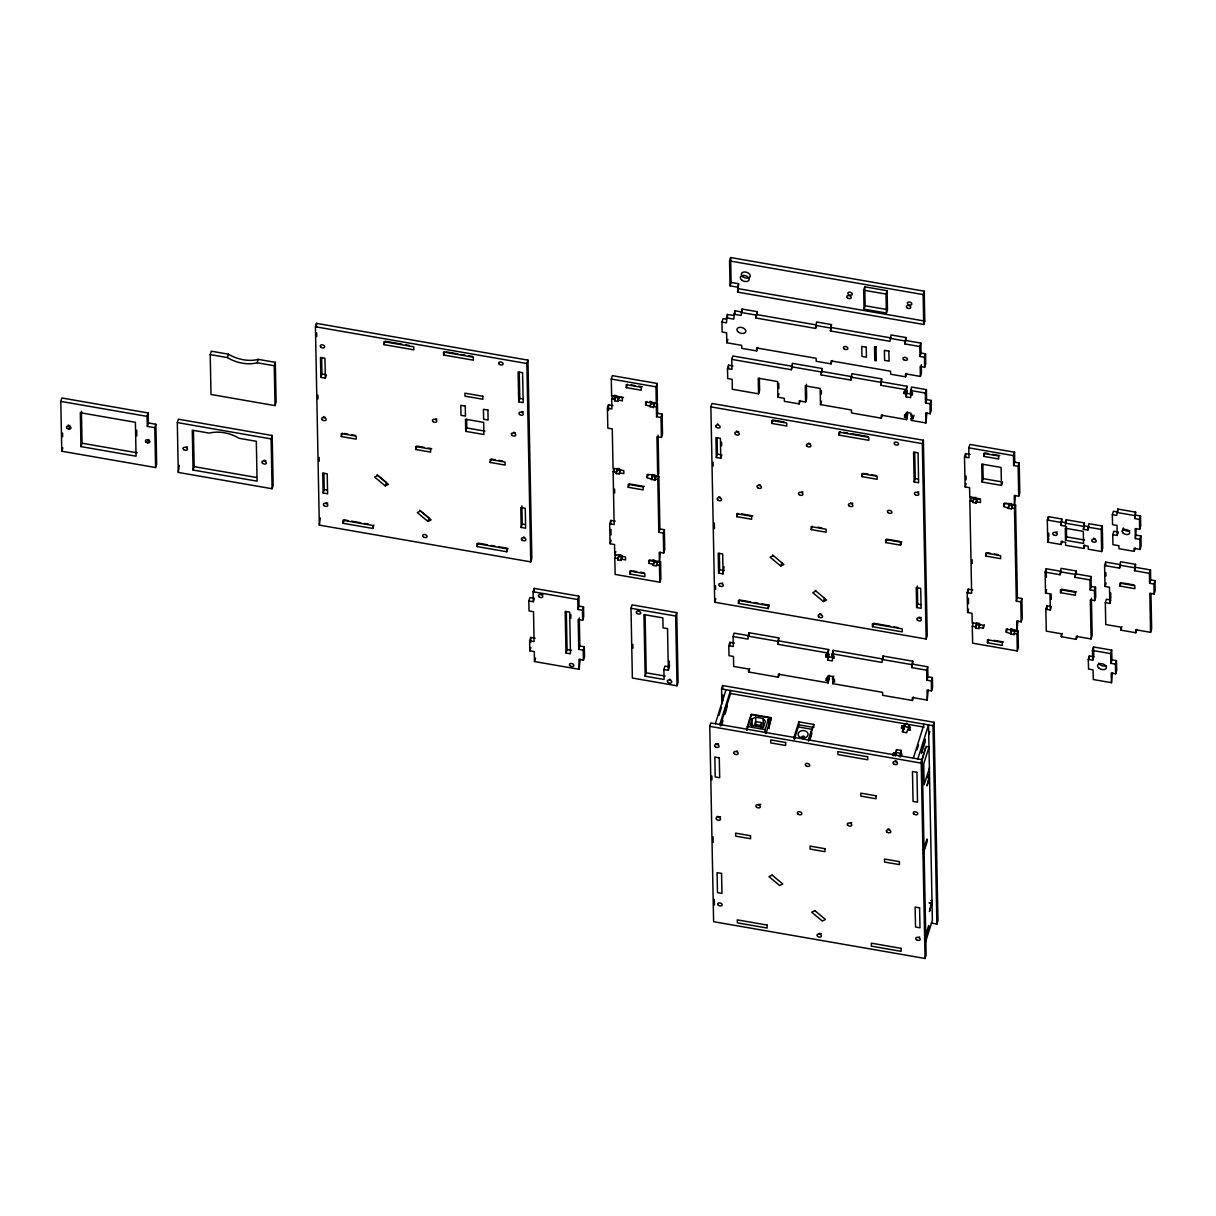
<?xml version="1.0" encoding="UTF-8"?>
<svg xmlns="http://www.w3.org/2000/svg" width="1216" height="1216" viewBox="0 0 1216 1216"><rect width="100%" height="100%" fill="white"/><g stroke="black" fill="none" stroke-linecap="round" stroke-linejoin="round"><path stroke-width="1.5" d="M1088.274 659.422L1088.563 669.089L1093.032 669.864L1093.321 679.531L1111.485 682.693L1111.196 673.026L1115.665 673.801L1115.376 664.134L1110.907 663.358L1111.986 659.832L1111.682 650.119L1093.518 646.958L1092.454 650.438L1092.743 660.197L1088.274 659.422L1089.354 655.941L1093.822 656.716L1092.743 660.197M1115.376 664.134L1116.44 660.607L1111.986 659.832M1110.907 663.358L1110.618 653.6L1111.682 650.119M1111.485 682.693L1112.366 672.767M1115.665 673.801L1116.744 670.32L1116.44 660.607M60.8 401.386L61.879 397.982L148.094 412.969L148.428 422.97L147.364 426.375L154.797 427.667L155.587 467.537L61.773 451.227L60.8 401.386L147.014 416.374L147.364 426.375M61.773 451.227L62.852 447.822M68.765 429.096L69.829 425.691A2.295 1.444 17.5 0 1 68.248 424.977M80.986 446.606L80.317 412.726L135.402 422.302L136.07 456.198L80.986 446.606L82.05 443.217L81.426 411.206M147.014 416.374L148.094 412.969M147.683 442.822L148.747 439.417M154.797 427.667L155.876 424.262L148.428 422.97M155.587 467.537L156.651 464.132L155.876 424.262M177.308 422.59L178.372 419.201L272.186 435.51L273.159 485.351L272.095 488.741L178.281 472.431L177.308 422.59L271.107 438.915L272.095 488.741M210.216 354.601L211.295 351.196L228.41 354.175A27.816 17.541 17.5 0 0 258.202 359.358L275.318 362.338L276.108 402.207L275.029 405.612L211.006 394.47L210.216 354.601L227.346 357.58A27.816 17.541 17.5 0 0 257.123 362.763L274.254 365.742L275.029 405.612M178.281 472.431L179.284 465.348M227.346 357.58L228.41 354.175M193.07 470.045L192.295 430.175L209.41 433.139A27.816 17.541 17.5 0 1 239.187 438.322L256.318 441.302L257.093 481.171L193.07 470.045L194.15 466.64L193.435 430.57M257.123 362.763L258.202 359.358M274.254 365.742L275.318 362.338M271.107 438.915L272.186 435.51M315.43 326.754L316.494 323.365L527.942 360.134L531.833 558.478L530.754 561.883L319.322 525.114L315.43 326.754L526.862 363.523L530.754 561.883M326.405 374.756L325.341 378.146L320.872 377.37L321.936 373.966L321.617 357.656M323.137 492.997L322.757 473.054L327.21 473.83L327.606 493.772L323.137 492.997L324.216 489.592L323.897 473.282M341.331 436.559L341.27 433.565L356.151 436.149L356.212 439.143L341.331 436.559L342.395 433.154M319.322 525.114L320.325 517.925M384.043 344.645L383.982 341.666L413.759 346.834L413.82 349.828L384.043 344.645L385.107 341.255L401.858 344.158M373.874 525.054L372.81 528.458L343.034 523.275L344.098 519.87L347.822 520.524M385.32 485.944L388.436 484.378L377.766 475.502L374.65 477.067L385.32 485.944L386.384 482.539L377.051 474.772M443.597 355.011L443.536 352.017L473.313 357.2L473.374 360.179L443.597 355.011L444.676 351.606M415.781 449.51L415.72 446.515L430.601 449.099L430.662 452.094L415.781 449.51L416.845 446.105L424.293 447.397M427.986 521.466L431.102 519.901L420.432 511.024L417.316 512.59L427.986 521.466L429.05 518.062L419.718 510.294M465.728 431.376L465.485 419.216L483.649 422.362L483.892 434.522L465.728 431.376L466.792 427.971L466.625 419.277M490.23 462.445L490.17 459.466L505.05 462.05L505.111 465.044L490.23 462.445L491.294 459.055L495.018 459.694M526.862 363.523L527.942 360.134M518.715 401.842L518.122 371.944L522.591 372.719L523.184 402.618L518.715 401.842L519.779 398.438L519.278 372.278M498.59 546.744L507.893 548.355L506.814 551.76L477.037 546.577L478.116 543.172L487.418 544.798M521.178 527.44L520.782 507.498L525.251 508.273L525.646 528.215L521.178 527.44L522.257 524.035L521.892 505.917M528.838 600.962L529.918 597.558L534.386 598.333L533.307 601.738L528.838 600.962L529.036 610.934L533.505 611.709L534.098 641.607L529.629 640.832L530.693 637.427L535.162 638.202M533.307 601.738L533.11 591.766L534.189 588.377L578.862 596.144L579.059 606.1L577.98 609.505L582.449 610.28L582.646 620.251L578.178 619.476L578.77 649.374L583.224 650.15L583.422 660.121L578.953 659.346L579.15 669.317L534.493 661.55L534.295 651.578L529.826 650.803L529.629 640.832M614.688 400.809L615.737 396.112L614.688 400.809L617.971 401.371L619.02 396.69L617.941 400.079L622.41 400.854L622.349 397.875L614.582 395.23L614.612 396.522L611.633 396.006L611.298 379.058L612.378 375.653L657.035 383.435L657.37 400.368L656.306 403.773L650.028 401.386L650.043 402.678L645.574 401.903L645.635 404.898L653.402 407.542L654.451 402.846L653.402 407.542M529.826 650.803L530.89 647.398M619.37 472.842L619.4 474.134L616.117 473.571L617.166 468.874L617.196 470.166L620.479 470.744L620.449 469.452L619.37 472.842L623.838 473.617L623.778 470.638L619.309 469.847L619.294 468.555L613.062 468.768L612.271 428.898L607.818 428.123L607.422 408.181L608.486 404.791L612.955 405.566M607.422 408.181L611.891 408.956L611.694 399L612.758 395.595L612.834 398.924M534.493 661.55L535.557 658.145M626.301 387.63L626.255 384.636L641.136 387.235L641.197 390.214L626.301 387.63L627.38 384.226M615.235 521.178L610.766 520.402L609.687 523.807L614.156 524.582L613.122 471.762L614.186 468.358L614.262 472.127M616.117 473.571L617.196 470.166M577.98 609.505L577.782 599.534L578.862 596.144M566.002 653.022L565.182 611.359L569.65 612.134L570.471 653.798L566.002 653.022L567.066 649.618L566.322 611.739M645.635 404.898L646.714 401.493M582.449 610.28L583.528 606.89L579.059 606.1M650.104 405.673L651.183 402.268L650.134 406.965M656.306 403.773L655.971 386.825L657.035 383.435M582.646 620.251L583.71 616.846L583.528 606.89M622.136 555.742L621.072 559.147L625.541 559.922L625.48 556.943L621.011 556.153L620.981 554.861L614.764 555.074L614.551 544.525L610.082 543.75L611.162 540.345M628.262 487.297L628.201 484.318L643.097 486.902L643.158 489.896L628.262 487.297L629.341 483.907L644.222 486.491M578.77 649.374L579.834 645.985L579.287 617.941M656.564 416.723L656.366 406.767L657.43 403.362L657.628 413.334L656.564 416.723L661.018 417.514L661.413 437.441L656.944 436.666L657.734 476.535L654.755 476.018L654.725 474.726L647.018 474.666L647.064 477.66L654.831 480.305L655.88 475.608L654.831 480.305M583.224 650.15L584.303 646.76L579.834 645.985M614.764 555.074L615.828 551.669M579.15 669.317L580.093 659.27M653.22 564.163L648.751 563.388L649.83 559.983L654.299 560.758L653.25 565.455L656.518 566.018L657.567 561.321L660.546 561.838L660.881 578.786L659.802 582.19L615.144 574.423L614.81 558.068L615.889 554.663M583.422 660.121L584.501 656.716L584.303 646.76M661.018 417.514L662.097 414.109L657.628 413.334M617.819 559.877L618.868 555.18L617.819 559.877L621.102 560.439L622.166 557.05L618.898 556.472M647.064 477.66L648.143 474.255M661.413 437.441L662.492 434.036L662.097 414.109M651.533 478.435L652.612 475.03L651.563 479.727M657.734 476.535L658.798 473.13L658.054 435.161M658.829 532.35L657.795 479.53L658.859 476.125L659.908 528.96L658.829 532.35L663.298 533.125L663.693 553.067L659.224 552.292L659.422 562.248L653.144 559.877L653.159 561.169L648.69 560.394L648.751 563.388M629.964 574.028L629.903 571.034L644.799 573.618L644.86 576.612L629.964 574.028L631.043 570.623M737.504 287.143L730.056 285.851L729.57 260.923L730.634 257.534L924.206 291.186L924.798 321.085L923.719 324.49L737.595 292.129L738.568 283.738L731.12 282.446L730.634 257.534M730.056 285.851L731.12 282.446M630.998 608.274L632.062 604.869L676.734 612.636L678.102 682.404L677.038 685.809L632.366 678.042L630.998 608.274L675.655 616.041L677.038 685.809M757.72 347.533L756.641 350.922L741.76 348.338L741.699 345.344L726.803 342.76L726.606 332.789L722.137 332.014L721.954 322.042L723.018 318.653L725.998 319.17M721.954 322.042L726.423 322.818L727.396 314.442L732.974 315.415M737.595 292.129L738.568 283.738M663.298 533.125L664.362 529.735L659.908 528.96M653.25 565.455L654.299 560.758M726.317 317.832L733.765 319.139L734.738 310.749L742.186 312.041L742.125 309.062L757.021 311.646L756.002 318.03L815.556 328.396L816.635 324.991L757.066 314.64M726.803 342.76L727.882 339.355M659.422 562.248L660.364 552.216M659.802 582.19L659.467 565.242L660.546 561.838M663.693 553.067L664.757 549.662L664.362 529.735M710.874 406.874L711.953 403.469L923.385 440.238L927.23 635.603L926.151 639.008L714.719 602.239L710.874 406.874L922.321 443.642L926.151 639.008M733.658 314.154L741.106 315.446L742.125 309.062M759.377 378.267L759.605 390.427L758.541 393.832L732.351 389.287L732.154 379.316L727.7 378.541L727.502 368.57L728.566 365.165L733.035 365.94M731.774 359.374L732.838 355.984L792.406 366.335L791.327 369.74L731.774 359.374L731.971 369.345L727.502 368.57M756.002 318.03L757.021 311.646M663.875 669.514L668.344 670.29L669.408 666.885L664.954 666.11L663.875 669.514L664.073 679.486L645.164 676.187L646.228 672.798L645.103 614.931M717.394 454.085L721.863 454.86L720.784 458.265L716.315 457.49L717.394 454.085L717.075 437.775M675.655 616.041L676.734 612.636M724.067 566.854L723.064 573.891L718.595 573.101L719.659 569.711L719.34 553.402M736.774 516.663L736.714 513.684L751.61 516.268L751.67 519.262L736.774 516.663L737.854 513.274M800.31 400.49L799.246 403.894L784.35 401.31L784.29 398.316L777.89 397.206L778.97 393.802M714.719 602.239L715.783 598.834M771.871 423.442L771.81 420.447L786.691 423.031L786.752 426.026L771.871 423.442L772.935 420.037L784.107 421.982M791.327 369.74L792.346 363.341L822.122 368.524L821.104 374.908L850.896 380.091L851.96 376.686L822.183 371.518M815.556 328.396L816.574 321.997L831.47 324.596L830.452 330.98L890.006 341.331L891.024 334.947L905.92 337.531L904.902 343.93L919.798 346.514L919.98 356.486L924.449 357.261L924.646 367.232L920.178 366.457L920.375 376.413L905.494 373.829L905.54 376.823L890.659 374.224L890.598 371.245L831.045 360.878L831.09 363.873L816.21 361.289L816.149 358.294L756.58 347.943L756.641 350.922M761.885 603.866L769.333 605.158L768.254 608.562L738.477 603.379L739.556 599.99L750.713 601.92M799.246 403.894L799.186 400.9L805.585 402.01L806.664 398.62L806.375 384.256M779.471 673.786L778.392 677.19L748.615 672.007L748.554 669.013L733.674 666.429L733.476 656.458L729.007 655.682L728.81 645.711L729.874 642.322L734.342 643.097M728.81 645.711L733.278 646.502L733.081 636.53L734.145 633.126L749.041 635.71L748.98 632.73L778.757 637.898L777.754 644.298L827.625 652.977L827.67 654.968L825.74 654.634L825.77 656.822L827.716 657.157L827.777 660.151L832.246 660.926L833.249 654.527L833.31 657.522L828.841 656.746L828.78 653.752L827.716 657.157M830.452 330.98L831.47 324.596M821.104 374.908L822.122 368.524M709.764 726.347L710.843 722.942L922.275 759.711L926.121 955.077L925.042 958.466L713.61 921.698L709.764 726.347L921.211 763.116L925.042 958.466M721.863 704.049L721.559 688.94L722.638 685.535L934.07 722.304L937.962 920.664L936.898 924.054L931.289 923.081M715.312 723.718L726.028 689.715M718.945 715.373L721.498 707.271M831.09 363.873L832.17 360.468M719.766 724.493L730.497 690.49L730.573 694.26M882.39 414.762L881.311 418.167L851.534 412.984L851.474 409.99L820.481 404.609L821.545 401.204M733.081 636.53L747.962 639.114L748.98 632.73M720.343 725.861L730.558 693.485L904.765 723.778L904.111 729.038L902.181 728.703L902.12 725.709L904.05 726.043L904.111 729.038M721.422 725.618L722.958 720.754M724.994 714.278L726.53 709.43M863.694 290.214L864.758 286.809L887.102 290.7L887.467 309.639L886.403 313.029L864.059 309.153L863.694 290.214L886.023 294.09L886.403 313.029M773.209 555.621L770.093 557.186L780.763 566.063L781.842 562.658M748.615 672.007L749.694 668.602M864.059 309.153L865.138 305.748L864.758 286.809M850.896 380.091L851.899 373.707L881.676 378.875L880.673 385.274L905.981 389.667L906.026 391.674L904.081 391.324L904.126 393.528L906.072 393.862L906.118 396.857L910.586 397.632L911.605 391.233M747.354 729.874L747.293 726.499L751.047 714.598L768.907 717.714L769.12 728.475M839.04 435.115L838.994 432.136L868.771 437.304L868.832 440.298L839.04 435.115L840.119 431.726M746.578 730.254L751.625 714.248L770.974 717.607L771.035 720.602L767.524 719.994M811.224 529.614L811.163 526.619L826.059 529.218L826.12 532.198L811.224 529.614L812.303 526.209M752.02 718.96L750.059 725.192L763.466 727.518L765.426 721.286L763.162 718.504L755.714 717.212L752.02 718.96L752.172 726.241L755.866 724.478M886.023 294.09L887.102 290.7M777.754 644.298L778.757 637.898M760.654 725.435L761.55 722.608L755.592 721.574L754.71 724.402L760.654 725.435L760.714 728.384M765.229 732.974L765.153 729.615L768.907 717.714M765.928 733.628L770.974 717.607M768.801 727.715L770.473 722.38M880.673 385.274L881.676 378.875M861.977 476.657L861.916 473.662L877.101 476.307L877.162 479.302L861.977 476.657L863.041 473.252M904.902 343.93L905.92 337.531M815.89 591.128L812.774 592.694L823.43 601.57L824.509 598.181M923.719 324.49L923.142 294.591L924.206 291.186M905.54 376.823L906.619 373.418M793.592 738.553L798.851 721.863L813.747 724.447L813.808 727.442L798.912 724.842L798.851 721.863M794.443 739.419L798.912 724.842M904.126 393.528L905.206 390.123L907.136 390.458L906.118 396.857M905.981 389.667L907.06 386.278L881.737 381.87M919.798 346.514L920.862 343.11L905.966 340.526M906.026 391.674L907.06 386.278M906.072 393.862L907.136 390.458M919.98 356.486L921.059 353.081L920.862 343.11M825.77 656.822L826.85 653.418M827.625 652.977L828.704 649.572L778.818 640.893M910.526 394.638L912.471 394.972L912.426 392.783L910.495 392.449L911.529 387.053L926.41 389.637L926.607 399.608L925.543 403.013L929.997 403.788L930.194 413.744L925.726 412.969L925.923 422.94L911.042 420.356L912.076 414.96L912.106 416.951M827.67 654.968L828.704 649.572M910.495 392.449L911.559 389.044M827.777 660.151L828.841 656.746M881.311 418.167L881.25 415.173L906.574 419.581L906.528 417.59L904.598 417.24L905.662 413.85M924.449 357.261L925.528 353.856L921.059 353.081M904.598 417.24L904.552 415.051L906.482 415.386L907.562 411.996M832.185 657.932L834.115 658.266L834.07 656.078L832.139 655.743L833.173 650.347L883.059 659.026L882.998 656.032L912.775 661.215L911.757 667.599L926.653 670.183L926.85 680.154L931.319 680.93L931.502 690.901L927.048 690.126L927.23 700.097L912.35 697.498L912.41 700.492L882.634 695.309L882.573 692.33L832.686 683.65L833.72 678.254M906.528 417.59L907.607 414.185L906.574 419.581M832.139 655.743L833.173 650.347M920.375 376.413L921.454 373.023L921.287 364.709M924.646 367.232L925.726 363.827L925.528 353.856M828.218 682.875L828.172 680.884L826.242 680.534L827.321 677.145L829.251 677.479L828.218 682.875L778.331 674.196L778.392 677.19M808.397 739.966L811.771 729.281L798.365 726.955M808.488 741.137L813.747 724.447M826.242 680.534L826.196 678.346L828.142 678.68L829.206 675.29M810.89 735.786L811.832 732.777M828.172 680.884L829.251 677.479M810.114 739.13L811.695 734.114M910.997 418.365L912.927 418.699L914.006 415.294M832.641 681.659L834.586 681.994L834.541 679.805L832.61 679.455L833.674 676.066M832.686 683.65L833.75 680.246M925.543 403.013L925.346 393.042L926.41 389.637M901.634 541.743L900.57 545.148L885.674 542.564L886.753 539.159L899.779 541.424M929.997 403.788L931.076 400.383L926.607 399.608M925.923 422.94L926.866 412.893M930.194 413.744L931.274 410.354L931.076 400.383M922.321 443.642L923.385 440.238M914.158 481.962L913.581 452.048L918.05 452.823L918.627 482.737L914.158 481.962L915.238 478.557L914.721 452.398M872.495 626.696L872.434 623.702L902.211 628.885L902.272 631.864L872.495 626.696L873.559 623.291L890.31 626.194M832.094 653.752L881.98 662.416L882.998 656.032M916.636 607.544L916.241 587.617L920.71 588.392L921.105 608.319L916.636 607.544L917.7 604.139L917.35 586.021M980.126 498.864L977.162 498.347L976.083 501.752L980.552 502.527L980.491 499.533L976.022 498.758L975.992 497.466L969.775 497.663L969.578 487.692L965.109 486.917L964.516 457.018L965.595 453.614L970.064 454.404M964.516 457.018L968.985 457.794L968.787 447.822L969.866 444.433L1014.539 452.2L1014.737 462.171L1013.658 465.561L1018.126 466.336L1018.719 496.25L1014.25 495.474L1014.448 505.43L1011.469 504.914L1011.438 503.622L1003.717 503.576L1003.778 506.555L1011.545 509.2L1012.594 504.503L1015.573 505.02L1017.397 597.725L1016.318 601.13L1020.786 601.905L1021.182 621.832L1016.713 621.057L1016.91 631.028L1010.633 628.642L1010.648 629.934L1006.194 629.158L1006.24 632.153L1014.007 634.798L1015.056 630.101M965.109 486.917L966.173 483.527M911.757 667.599L912.775 661.215M972.724 589.958L968.255 589.182L967.191 592.572L971.645 593.347L969.836 500.658L970.9 497.253L973.879 497.77L972.83 502.466L976.114 503.044L977.178 499.639L973.91 499.077M983.805 456.395L983.744 453.416L998.625 456L998.686 458.994L983.805 456.395L984.869 453.006L988.593 453.644M896.678 752.613L901.147 753.388L901.086 750.394L896.618 749.618L895.599 756.018L895.554 753.023L893.608 752.689L892.818 755.182L894.763 755.516M902.12 725.709L901.33 728.202L903.26 728.536L903.321 731.53M972.83 502.466L973.879 497.77M895.554 753.023L896.618 749.618M903.26 728.536L902.196 731.941L906.665 732.716L907.729 729.311L909.674 729.646L910.45 727.153L908.519 726.818L909.234 724.554L924.13 727.138M904.05 726.043L904.765 723.778M912.41 700.492L913.474 697.087M1002.501 481.992L1001.437 485.397L982.072 482.022L983.151 478.633L982.862 464.269M900.068 756.793L901.086 750.394M926.653 670.183L927.717 666.794L912.836 664.194M926.85 680.154L927.914 676.75L927.717 666.794M931.319 680.93L932.383 677.54L927.914 676.75M927.23 700.097L928.173 690.05M931.502 690.901L932.581 687.496L932.383 677.54M913.338 758.161L924.069 724.158M916.97 749.816L918.506 744.952M917.806 758.936L928.538 724.934L929.51 774.774L927.002 785.916L929.571 777.754L926.592 777.237M1013.658 465.561L1013.46 455.605L1014.539 452.2M928.735 734.905L929.799 731.5M979.914 623.99L978.85 627.38L983.318 628.17L983.258 625.176L978.789 624.401L978.758 623.094L972.238 623.261L972.04 613.29L967.571 612.514L968.65 609.11M985.75 556.077L985.705 553.082L1000.586 555.666L1000.646 558.661L985.75 556.077L986.83 552.672L990.554 553.326M921.105 762.25L926.106 746.396L929.085 746.913L923.719 763.906L924.13 784.837L929.495 767.843M921.211 763.116L925.756 747.521M936.898 924.054L933.006 725.709L934.07 722.304M1003.778 506.555L1004.857 503.166L1009.326 503.941L1008.277 508.638M1018.126 466.336L1019.19 462.946L1014.737 462.171M1008.246 507.33L1009.326 503.941M1017.306 650.955L1016.971 634.007L1018.035 630.618L1018.37 647.566L1017.306 650.955L972.633 643.188L972.298 626.24L973.362 622.85M975.597 628.11L976.646 623.413L975.597 628.11L978.88 628.687L978.85 627.38M1014.448 505.43L1015.39 495.383M1016.318 601.13L1014.494 508.425L1015.573 505.02M1018.719 496.25L1019.783 492.845L1019.19 462.946M983.318 628.17L984.382 624.766M987.468 642.793L987.407 639.798L1002.288 642.382L1002.349 645.377L987.468 642.793L988.532 639.388M923.4 850.258L926.972 838.934L927.033 841.913L923.461 853.252M1006.24 632.153L1007.319 628.748M1010.709 632.928L1011.788 629.523L1010.739 634.22M1020.786 601.905L1021.866 598.5L1017.397 597.725M1062.222 541.105L1061.158 544.51L1047.751 542.169L1047.31 520.053L1048.39 516.648L1061.781 518.974L1060.778 525.373L1065.246 526.148L1066.25 519.749L1084.414 522.91L1083.41 529.294L1087.879 530.085L1088.943 526.68L1084.474 525.905M1016.91 631.028L1017.853 620.981M929.054 902.834L932.034 903.351L929.465 911.514L931.973 900.357L929.571 777.754M1021.182 621.832L1022.246 618.427L1021.866 598.5M1047.751 542.169L1048.815 538.779M925.042 943.555L932.368 920.299L932.034 903.351M1045.122 572.128L1046.201 568.738L1061.158 571.338L1060.078 574.742L1045.122 572.128L1045.532 593.058L1050.001 593.849L1050.32 609.991L1045.851 609.216L1046.915 605.811L1051.384 606.586L1050.32 609.991M1060.778 525.373L1061.781 518.974M1045.532 593.058L1046.611 589.669M1065.52 540.299L1065.277 528.23L1083.304 531.362L1083.532 543.43L1065.52 540.299L1066.599 536.894L1066.386 526.558M1060.078 574.742L1061.097 568.343L1076.069 570.942L1075.05 577.342L1089.946 579.926L1090.129 589.897L1094.461 590.642L1094.643 600.613L1090.326 599.868L1091.102 638.932L1076.206 636.348L1076.266 639.342L1061.31 636.728L1061.249 633.749L1046.277 631.134L1045.851 609.216M1060.519 592.694L1060.458 589.699L1075.339 592.283L1075.4 595.278L1060.519 592.694L1061.583 589.289L1076.479 591.873M1083.41 529.294L1084.414 522.91M1087.879 530.085L1088.882 523.686L1102.289 526.011L1102.73 548.142L1101.65 551.547L1088.244 549.222L1088.198 546.227L1083.73 545.452L1083.79 548.446L1065.611 545.285L1065.566 542.29L1061.097 541.515L1061.158 544.51M1075.05 577.342L1076.069 570.942M1083.79 548.446L1084.854 545.042M1061.31 636.728L1062.374 633.338M1101.65 551.547L1101.21 529.416L1102.289 526.011M1089.946 579.926L1091.01 576.521L1076.13 573.937M1117.215 535.435L1117.018 525.418L1112.549 524.643L1112.351 514.672L1113.43 511.267L1117.823 512.027L1117.762 509.048L1135.638 512.149L1134.619 518.533L1139.453 519.384L1139.65 529.355L1135.182 528.58L1135.379 538.597L1139.848 539.372L1140.046 549.389L1134.087 548.355L1134.148 551.334L1118.963 548.705L1118.902 545.71L1112.944 544.677L1112.746 534.66L1113.826 531.255L1118.294 532.03L1117.215 535.435L1112.746 534.66M1090.129 589.897L1091.208 586.492L1091.01 576.521M1076.266 639.342L1077.346 635.938M1112.351 514.672L1116.744 515.432L1117.762 509.048M1094.461 590.642L1095.525 587.252L1091.208 586.492M1104.599 565.531L1105.678 562.126L1120.635 564.726L1119.556 568.13L1104.599 565.531L1105.01 586.462L1109.478 587.237L1109.798 603.379L1105.329 602.604L1106.393 599.214L1110.862 599.99L1109.798 603.379M1094.643 600.613L1095.722 597.208L1095.525 587.252M1122.262 531.346L1123.326 527.942M1105.01 586.462L1106.089 583.057M1091.102 638.932L1092.166 635.527L1091.436 598.318M1134.619 518.533L1135.638 512.149M1119.556 568.13L1120.574 561.746L1135.546 564.346L1134.528 570.73L1149.424 573.329L1149.606 583.285L1153.938 584.045L1154.121 594.016L1149.804 593.256L1150.579 632.335L1135.683 629.736L1135.744 632.73L1120.787 630.131L1120.726 627.137L1105.754 624.538L1105.329 602.604M1139.453 519.384L1140.532 515.979L1135.683 515.143M1119.997 586.082L1119.936 583.102L1134.817 585.686L1134.878 588.681L1119.997 586.082L1121.061 582.692M1135.379 538.597L1136.322 528.504M1139.65 529.355L1140.73 525.95L1140.532 515.979M1134.148 551.334L1135.227 547.945M1139.848 539.372L1140.927 535.967L1136.458 535.192M1134.528 570.73L1135.546 564.346M1140.046 549.389L1141.125 545.984L1140.927 535.967M1120.787 630.131L1121.851 626.726M1149.424 573.329L1150.488 569.924L1135.607 567.34M1149.606 583.285L1150.686 579.895L1150.488 569.924M1135.744 632.73L1136.823 629.326M1153.938 584.045L1155.002 580.64L1150.686 579.895M1154.121 594.016L1155.2 590.611L1155.002 580.64M1150.579 632.335L1151.643 628.93L1150.959 593.575M780.763 566.063L783.879 564.498L772.51 554.891M823.43 601.57L826.546 600.005L815.176 590.398M729.57 260.923L923.142 294.591M865.138 305.748L887.467 309.639M738.674 288.724L924.798 321.085M831.516 327.575L891.085 337.942M741.046 312.451L755.942 315.05M815.495 325.402L830.391 327.986M889.945 338.352L904.841 340.936M791.266 366.746L821.043 371.929M850.835 377.097L880.612 382.28M910.45 390.458L925.346 393.042M907.197 393.452L911.666 394.227M611.298 379.058L655.971 386.825M405.582 344.812L409.306 345.45M446.53 351.926L457.702 353.871M461.426 354.525L465.15 355.163M468.859 355.817L472.583 356.455M631.104 384.879L634.828 385.518M638.552 386.171L642.276 386.825M968.787 447.822L1013.46 455.605M992.317 454.298L999.765 455.59M843.843 432.364L847.567 433.018M851.291 433.656L868.042 436.574M620.51 396.948L623.489 397.465M615.767 397.404L619.035 397.982M651.198 403.575L654.482 404.138M611.694 399L614.673 399.517M653.387 406.25L656.366 406.767M983.151 478.633L1000.753 481.688M519.779 398.438L522.758 398.954M321.936 373.966L324.915 374.498M1116.683 512.438L1134.558 515.554M915.238 478.557L918.217 479.074M864.728 473.541L868.102 474.134M871.477 474.726L876.554 475.608M1009.341 505.233L1012.624 505.795L1012.594 504.503M969.836 500.658L972.815 501.174M1011.53 507.908L1014.494 508.425M1061.842 521.968L1066.31 522.743L1066.25 519.749M1047.31 520.053L1060.717 522.378M1065.186 523.154L1083.35 526.315M1087.818 527.09L1101.21 529.416M466.792 427.971L484.956 431.133M1066.599 536.894L1084.611 540.026M652.627 476.338L655.91 476.9M613.122 471.762L616.102 472.279M654.816 479.013L657.795 479.53M1119.51 565.136L1134.467 567.75M344.265 433.474L347.974 434.127M351.698 434.781L355.422 435.419M428.017 448.05L431.741 448.689M498.742 460.347L502.466 460.986M994.278 553.964L998.002 554.618M741.562 513.912L752.734 515.858M817.882 527.182L821.606 527.835M1060.033 571.748L1074.99 574.347M1122.93 583.011L1134.087 584.957M82.05 443.217L137.15 452.793M194.15 466.64L256.348 477.447M324.216 489.592L327.195 490.109M522.257 524.035L525.236 524.552M719.659 569.711L724.128 570.486M917.7 604.139L920.679 604.656M654.314 562.05L657.598 562.628M656.503 564.726L659.467 565.242M614.81 558.068L617.789 558.585M976.676 624.705L979.944 625.282M1011.818 630.815L1015.086 631.393M972.298 626.24L975.566 626.818M1013.992 633.49L1016.971 634.007M351.546 521.162L360.848 522.789M364.572 523.427L368.296 524.081M491.142 545.437L494.866 546.09M1092.454 650.438L1110.618 653.6M632.898 570.942L636.622 571.596M640.346 572.234L644.07 572.888M994.11 640.361L1003.428 641.972M754.437 602.574L758.161 603.227M894.034 626.848L897.758 627.502M533.11 591.766L577.782 599.534M747.916 636.12L777.693 641.303M881.919 659.437L911.696 664.605M567.066 649.618L571.535 650.393M646.228 672.798L665.137 676.081M721.559 688.94L933.006 725.709M910.51 730.147L908.58 729.813L908.519 726.818M747.293 726.499L765.153 729.615M900.007 753.798L901.953 754.133L901.162 756.626L899.232 756.291M715.692 743.66L718.671 744.177M717.121 816.422L720.1 816.939M1093.518 646.958L1093.822 656.716M1089.354 655.941L1089.445 659.163M1110.725 592.815L1110.831 598.196M1105.678 562.126L1105.739 565.622M1105.876 572.599L1105.952 576.08M1051.141 594.031L1051.247 599.412M1048.39 516.648L1048.466 520.326M1048.709 533.246L1048.785 536.925M1046.201 568.738L1046.368 577.448M1046.915 605.811L1046.991 609.459M1001.437 485.397L1001.087 467.446L981.722 464.086L982.072 482.022M976.083 501.752L976.114 503.044M970.9 497.253L970.976 501.038M972.131 559.679L972.207 563.464M965.595 453.614L965.671 457.353M966.036 476.049L966.112 479.788M968.255 589.182L968.331 592.8M968.438 598.242L968.544 603.668M967.191 592.572L967.571 612.514M912.927 418.699L912.897 416.51L910.951 416.161L910.89 413.182L906.437 412.406L906.482 415.386M900.57 545.148L900.509 542.154L885.613 539.57L885.674 542.564M893.608 752.689L893.669 755.668M832.61 679.455L832.55 676.476L828.081 675.701L828.142 678.68M821.347 390.442L821.408 394.03M820.481 404.609L820.162 388.451L805.266 385.867L805.585 402.01M778.757 383.374L778.863 388.588M777.89 397.206L777.586 381.55L758.237 378.191L758.541 393.832M768.254 608.562L768.193 605.568L738.416 600.4L738.477 603.379M763.162 718.504L763.314 725.785M761.55 722.608L761.672 728.49M755.714 717.212L755.683 725.982M734.738 310.749L734.798 314.078M728.566 365.165L728.642 368.494M727.396 314.442L727.457 317.756M729.874 642.322L729.95 645.635M726.986 704.824L727.031 707.803M721.605 442.168L721.681 445.801M720.784 458.265L720.404 438.322L715.935 437.547L716.315 457.49M723.064 573.891L722.669 553.949L718.2 553.174L718.595 573.101M722.638 685.535L722.699 689.32M722.821 694.99L722.927 700.644M713.108 462.262L713.184 466.062M714.294 522.971L714.4 528.656M715.525 585.55L715.601 589.35M711.877 776.051L711.953 779.836M713.078 836.745L713.184 842.43M714.309 899.338L714.415 905.023M669.302 661.215L669.408 666.885M668.344 670.29L667.523 628.626L663.054 627.851L662.857 617.88L643.948 614.597L645.164 676.187M632.837 644.465L632.913 648.234M617.941 400.079L617.971 401.371M621.072 559.147L621.102 560.439M614.597 489.106L614.673 492.89M608.486 404.791L608.593 410.218M610.766 520.402L610.827 524.035M610.949 529.462L611.055 534.903M609.687 523.807L610.082 543.75M570.836 614.414L570.912 618.199M534.189 588.377L534.25 591.69M530.693 637.427L530.799 642.413M506.814 551.76L506.753 548.766L476.976 543.582L477.037 546.577M372.81 528.458L372.75 525.464L342.973 520.281L343.034 523.275M325.341 378.146L324.946 358.218L320.477 357.443L320.872 377.37M316.494 323.365L316.57 327.134M316.677 332.804L316.753 336.589M317.908 395.139L317.984 398.924M319.139 457.49L319.2 461.259M136.694 430.206L136.815 435.845M62.563 433.048L62.639 436.742M1095.114 538.779A2.295 1.444 17.5 0 1 1093.534 538.065M1057.221 531.985A2.295 1.444 17.5 0 1 1056.111 532M1106.256 665.714A4.59 2.812 17.1 0 1 1098.747 663.115M1129.71 530.814A3.83 2.417 17.5 0 1 1123.462 528.61M907.698 303.954A2.295 1.444 17.5 0 1 909.188 302.009A2.295 1.444 17.5 0 1 911.818 304.198A2.295 1.444 17.5 0 1 908.519 304.654M848.145 294.105A2.295 1.444 17.5 0 1 849.65 292.159A2.295 1.444 17.5 0 1 852.264 294.333A2.295 1.444 17.5 0 1 848.966 294.789M639.023 610.493A2.295 1.444 17.5 0 1 638.005 609.93M670.624 679.622A2.295 1.444 17.5 0 1 669.514 679.227M542.838 594.153A2.295 1.444 17.5 0 1 541.135 594.001M265.833 460.682A2.295 1.444 17.5 0 1 264.13 460.226M187.446 446.895A2.295 1.444 17.5 0 1 186.337 446.91M524.734 537.381A2.295 1.444 17.5 0 1 523.625 536.986M523.382 411.783A2.295 1.444 17.5 0 1 521.694 411.631M325.022 417.225A2.295 1.444 17.5 0 1 323.426 416.51M327.818 502.938A2.295 1.444 17.5 0 1 326.116 502.786M515.25 432.668A2.295 1.444 17.5 0 1 513.547 432.227M436.863 418.882A2.295 1.444 17.5 0 1 435.754 418.897M810.342 443.582A2.31 1.459 17.5 0 1 808.625 443.141M802.925 491.918A2.31 1.459 17.5 0 1 801.8 491.918M760.334 485.002A2.31 1.459 17.5 0 1 759.194 484.606M738.735 431.726A2.31 1.459 17.5 0 1 736.546 430.966M722.73 583.102A2.295 1.444 17.5 0 1 722.152 583.057M821.438 614.232A2.295 1.444 17.5 0 1 819.858 613.518M921.302 617.485A2.295 1.444 17.5 0 1 919.068 617.09M918.84 491.902A2.295 1.444 17.5 0 1 917.73 491.902M717.911 424.171A2.295 1.444 17.5 0 1 717.455 423.852M720.465 497.329A2.295 1.444 17.5 0 1 718.884 496.614M852.872 503.166A2.295 1.444 17.5 0 1 850.638 502.786M930.863 900.357A2.295 1.444 17.5 0 1 931.942 902.226A2.295 1.444 17.5 0 1 929.799 902.956M928.401 774.774A2.295 1.444 17.5 0 1 929.465 776.629A2.295 1.444 17.5 0 1 927.337 777.374M908.975 726.742A2.295 1.444 17.5 0 1 905.221 726.195A2.295 1.444 17.5 0 1 906.619 724.128A2.295 1.444 17.5 0 1 909.188 726.423M907.546 723.611A2.295 1.444 17.5 0 1 906.543 723.049M760.806 804.308A2.31 1.459 17.5 0 1 758.632 804.323M737.626 751.199A2.31 1.459 17.5 0 1 736.455 751.002M821.454 933.69A2.295 1.444 17.5 0 1 819.219 933.31M919.661 937.019A2.295 1.444 17.5 0 1 919.083 936.958M896.922 761.216A2.295 1.444 17.5 0 1 895.219 760.76M717.926 744.04A2.295 1.444 17.5 0 1 716.817 743.645M720.48 816.802A2.295 1.444 17.5 0 1 718.778 816.65M889.671 829.434A2.295 1.444 17.5 0 1 888.075 828.719M851.762 822.639A2.295 1.444 17.5 0 1 850.653 822.654M925.011 739.252L921.439 750.591L921.5 753.586L925.072 742.246L925.011 739.252M928.674 925.65L925.102 936.974L925.163 939.968L928.735 928.629L928.674 925.65M772.114 875.079L768.983 876.645L779.654 885.537L782.77 883.971L772.114 875.079M814.781 910.602L811.665 912.167L822.32 921.044L825.451 919.478L814.781 910.602M876.022 346.849L874.532 346.59L874.806 360.544L876.295 360.802L876.022 346.849M866.233 347.183L861.764 346.408L861.962 356.425L866.43 357.2L866.233 347.183M888.866 351.12L884.397 350.345L884.594 360.362L889.063 361.137L888.866 351.12M482.813 396.279L464.938 393.163L464.998 396.158L482.858 399.258L482.813 396.279M465.272 406.144L460.803 405.354L461.001 415.325L465.47 416.1L465.272 406.144M487.905 410.066L483.436 409.29L483.634 419.262L488.102 420.037L487.905 410.066M785.597 742.505L770.701 739.921L770.762 742.915L785.642 745.499L785.597 742.505M867.662 756.778L837.885 751.594L837.946 754.589L867.722 759.772L867.662 756.778M916.94 772.297L912.471 771.522L913.049 801.42L917.518 802.21L916.94 772.297M719.294 757.796L714.826 757.021L715.206 776.963L719.674 777.738L719.294 757.796M875.991 795.781L860.806 793.136L860.867 796.13L876.052 798.76L875.991 795.781M750.5 835.742L735.604 833.142L735.665 836.137L750.561 838.736L750.5 835.742M824.95 848.692L810.054 846.093L810.114 849.087L825.01 851.671L824.95 848.692M899.399 861.627L884.503 859.043L884.564 862.038L899.46 864.622L899.399 861.627M721.559 873.422L717.09 872.647L717.486 892.574L721.954 893.35L721.559 873.422M919.6 907.866L915.131 907.075L915.526 927.018L919.995 927.793L919.6 907.866M767.098 925.042L737.306 919.874L737.367 922.853L767.144 928.036L767.098 925.042M901.102 948.343L871.325 943.175L871.386 946.154L901.162 951.338L901.102 948.343M1092.454 541.47A2.295 1.444 17.5 0 0 1096.178 541.439A2.295 1.444 17.5 0 0 1093.412 539.144A2.295 1.444 17.5 0 0 1092.454 541.47M1053.451 534.675A2.295 1.444 17.5 0 0 1057.175 534.66A2.295 1.444 17.5 0 0 1054.394 532.35A2.295 1.444 17.5 0 0 1053.451 534.675M1098.869 668.101A4.59 2.812 17.1 0 0 1106.317 668.101A4.59 2.812 17.1 0 0 1100.738 663.602A4.59 2.812 17.1 0 0 1098.869 668.101M1123.386 533.292A3.83 2.417 17.5 0 0 1129.588 533.262A3.83 2.417 17.5 0 0 1124.967 529.416A3.83 2.417 17.5 0 0 1123.386 533.292M903.64 359.662A2.295 1.444 17.5 0 0 907.364 359.647A2.295 1.444 17.5 0 0 904.582 357.337A2.295 1.444 17.5 0 0 903.64 359.662M844.071 348.81A2.295 1.444 17.5 0 0 847.795 348.779A2.295 1.444 17.5 0 0 845.014 346.484A2.295 1.444 17.5 0 0 844.071 348.81M738.279 331.968A4.59 2.903 17.5 0 0 745.727 331.922A4.59 2.903 17.5 0 0 740.194 327.302A4.59 2.903 17.5 0 0 738.279 331.968M742.702 276.64A4.59 2.903 17.5 0 0 750.15 276.594A4.59 2.903 17.5 0 0 744.602 271.974A4.59 2.903 17.5 0 0 742.702 276.64M906.984 307.739A2.295 1.444 17.5 0 0 910.708 307.709A2.295 1.444 17.5 0 0 907.926 305.414A2.295 1.444 17.5 0 0 906.984 307.739M847.43 297.874A2.295 1.444 17.5 0 0 851.154 297.859A2.295 1.444 17.5 0 0 848.388 295.549A2.295 1.444 17.5 0 0 847.43 297.874M741.638 280.03A4.59 2.903 17.5 0 0 749.071 279.999A4.59 2.903 17.5 0 0 743.538 275.378A4.59 2.903 17.5 0 0 741.638 280.03M636.941 613.335A2.295 1.444 17.5 0 0 640.665 613.32A2.295 1.444 17.5 0 0 637.883 611.01A2.295 1.444 17.5 0 0 636.941 613.335M667.964 682.313A2.295 1.444 17.5 0 0 671.688 682.282A2.295 1.444 17.5 0 0 668.922 679.972A2.295 1.444 17.5 0 0 667.964 682.313M570.091 665.806A2.295 1.444 17.5 0 0 573.815 665.79A2.295 1.444 17.5 0 0 571.049 663.48A2.295 1.444 17.5 0 0 570.091 665.806M539.068 596.843A2.295 1.444 17.5 0 0 542.777 596.813A2.295 1.444 17.5 0 0 540.01 594.518A2.295 1.444 17.5 0 0 539.068 596.843M146.087 442.107A2.295 1.444 17.5 0 0 149.811 442.077A2.295 1.444 17.5 0 0 147.045 439.782A2.295 1.444 17.5 0 0 146.087 442.107M67.169 428.382A2.295 1.444 17.5 0 0 70.893 428.351A2.295 1.444 17.5 0 0 68.126 426.056A2.295 1.444 17.5 0 0 67.169 428.382M262.595 463.311A2.295 1.444 17.5 0 0 266.319 463.296A2.295 1.444 17.5 0 0 263.553 460.986A2.295 1.444 17.5 0 0 262.595 463.311M183.677 449.586A2.295 1.444 17.5 0 0 187.401 449.57A2.295 1.444 17.5 0 0 184.634 447.26A2.295 1.444 17.5 0 0 183.677 449.586M423.335 536.803A2.295 1.444 17.5 0 0 427.059 536.788A2.295 1.444 17.5 0 0 424.293 534.478A2.295 1.444 17.5 0 0 423.335 536.803M522.074 540.071A2.295 1.444 17.5 0 0 525.798 540.041A2.295 1.444 17.5 0 0 523.032 537.746A2.295 1.444 17.5 0 0 522.074 540.071M519.612 414.474A2.295 1.444 17.5 0 0 523.336 414.458A2.295 1.444 17.5 0 0 520.57 412.148A2.295 1.444 17.5 0 0 519.612 414.474M499.335 364.268A2.295 1.444 17.5 0 0 503.059 364.238A2.295 1.444 17.5 0 0 500.293 361.942A2.295 1.444 17.5 0 0 499.335 364.268M320.933 347.153A2.295 1.444 17.5 0 0 324.657 347.122A2.295 1.444 17.5 0 0 321.875 344.812A2.295 1.444 17.5 0 0 320.933 347.153M322.362 419.915A2.295 1.444 17.5 0 0 326.086 419.885A2.295 1.444 17.5 0 0 323.304 417.574A2.295 1.444 17.5 0 0 322.362 419.915M324.049 505.628A2.295 1.444 17.5 0 0 327.773 505.613A2.295 1.444 17.5 0 0 324.991 503.302A2.295 1.444 17.5 0 0 324.049 505.628M512.012 435.313A2.295 1.444 17.5 0 0 515.736 435.282A2.295 1.444 17.5 0 0 512.954 432.972A2.295 1.444 17.5 0 0 512.012 435.313M433.094 421.587A2.295 1.444 17.5 0 0 436.818 421.557A2.295 1.444 17.5 0 0 434.051 419.262A2.295 1.444 17.5 0 0 433.094 421.587M735.482 434.355A2.31 1.459 17.5 0 0 739.222 434.34A2.31 1.459 17.5 0 0 736.44 432.014A2.31 1.459 17.5 0 0 735.482 434.355M757.659 487.692A2.31 1.459 17.5 0 0 761.398 487.662A2.31 1.459 17.5 0 0 758.586 485.336A2.31 1.459 17.5 0 0 757.659 487.692M799.14 494.608A2.31 1.459 17.5 0 0 802.879 494.578A2.31 1.459 17.5 0 0 800.098 492.252A2.31 1.459 17.5 0 0 799.14 494.608M807.09 446.211A2.31 1.459 17.5 0 0 810.829 446.196A2.31 1.459 17.5 0 0 808.047 443.87A2.31 1.459 17.5 0 0 807.09 446.211M719.492 585.747A2.295 1.444 17.5 0 0 723.216 585.717A2.295 1.444 17.5 0 0 720.45 583.406A2.295 1.444 17.5 0 0 719.492 585.747M818.778 616.907A2.295 1.444 17.5 0 0 822.502 616.892A2.295 1.444 17.5 0 0 819.736 614.582A2.295 1.444 17.5 0 0 818.778 616.907M917.533 620.175A2.295 1.444 17.5 0 0 921.257 620.16A2.295 1.444 17.5 0 0 918.49 617.85A2.295 1.444 17.5 0 0 917.533 620.175M915.07 494.593A2.295 1.444 17.5 0 0 918.794 494.562A2.295 1.444 17.5 0 0 916.013 492.267A2.295 1.444 17.5 0 0 915.07 494.593M894.794 444.372A2.295 1.444 17.5 0 0 898.502 444.357A2.295 1.444 17.5 0 0 895.736 442.046A2.295 1.444 17.5 0 0 894.794 444.372M716.376 427.257A2.295 1.444 17.5 0 0 720.1 427.242A2.295 1.444 17.5 0 0 717.334 424.931A2.295 1.444 17.5 0 0 716.376 427.257M717.805 500.019A2.295 1.444 17.5 0 0 721.529 500.004A2.295 1.444 17.5 0 0 718.762 497.694A2.295 1.444 17.5 0 0 717.805 500.019M888.121 512.65A2.295 1.444 17.5 0 0 891.845 512.635A2.295 1.444 17.5 0 0 889.063 510.325A2.295 1.444 17.5 0 0 888.121 512.65M849.102 505.871A2.295 1.444 17.5 0 0 852.826 505.841A2.295 1.444 17.5 0 0 850.06 503.546A2.295 1.444 17.5 0 0 849.102 505.871M734.373 753.829A2.31 1.459 17.5 0 0 738.112 753.814A2.31 1.459 17.5 0 0 735.33 751.488A2.31 1.459 17.5 0 0 734.373 753.829M756.55 807.166A2.31 1.459 17.5 0 0 760.289 807.135A2.31 1.459 17.5 0 0 757.492 804.81A2.31 1.459 17.5 0 0 756.55 807.166M798.03 814.066A2.31 1.459 17.5 0 0 801.77 814.051A2.31 1.459 17.5 0 0 798.988 811.726A2.31 1.459 17.5 0 0 798.03 814.066M805.98 765.685A2.31 1.459 17.5 0 0 809.719 765.67A2.31 1.459 17.5 0 0 806.938 763.344A2.31 1.459 17.5 0 0 805.98 765.685M718.382 905.206A2.295 1.444 17.5 0 0 722.106 905.19A2.295 1.444 17.5 0 0 719.34 902.88A2.295 1.444 17.5 0 0 718.382 905.206M817.684 936.381A2.295 1.444 17.5 0 0 821.408 936.366A2.295 1.444 17.5 0 0 818.626 934.055A2.295 1.444 17.5 0 0 817.684 936.381M916.423 939.649A2.295 1.444 17.5 0 0 920.147 939.634A2.295 1.444 17.5 0 0 917.381 937.323A2.295 1.444 17.5 0 0 916.423 939.649M913.961 814.066A2.295 1.444 17.5 0 0 917.685 814.036A2.295 1.444 17.5 0 0 914.903 811.726A2.295 1.444 17.5 0 0 913.961 814.066M893.684 763.846A2.295 1.444 17.5 0 0 897.408 763.83A2.295 1.444 17.5 0 0 894.626 761.52A2.295 1.444 17.5 0 0 893.684 763.846M715.266 746.73A2.295 1.444 17.5 0 0 718.99 746.715A2.295 1.444 17.5 0 0 716.224 744.405A2.295 1.444 17.5 0 0 715.266 746.73M716.695 819.493A2.295 1.444 17.5 0 0 720.419 819.478A2.295 1.444 17.5 0 0 717.653 817.167A2.295 1.444 17.5 0 0 716.695 819.493M887.011 832.124A2.295 1.444 17.5 0 0 890.735 832.094A2.295 1.444 17.5 0 0 887.954 829.798A2.295 1.444 17.5 0 0 887.011 832.124M847.993 825.345A2.295 1.444 17.5 0 0 851.717 825.314A2.295 1.444 17.5 0 0 848.95 823.004A2.295 1.444 17.5 0 0 847.993 825.345M799.672 737.124A4.97 3.785 -1.1 0 0 807.941 735.194A4.97 3.785 -1.1 0 0 801.694 730.74A4.97 3.785 -1.1 0 0 799.672 737.124M802.104 738.188A1.535 1.155 -1.1 0 0 804.658 737.595A1.535 1.155 -1.1 0 0 802.727 736.227A1.535 1.155 -1.1 0 0 802.104 738.188"/></g></svg>
